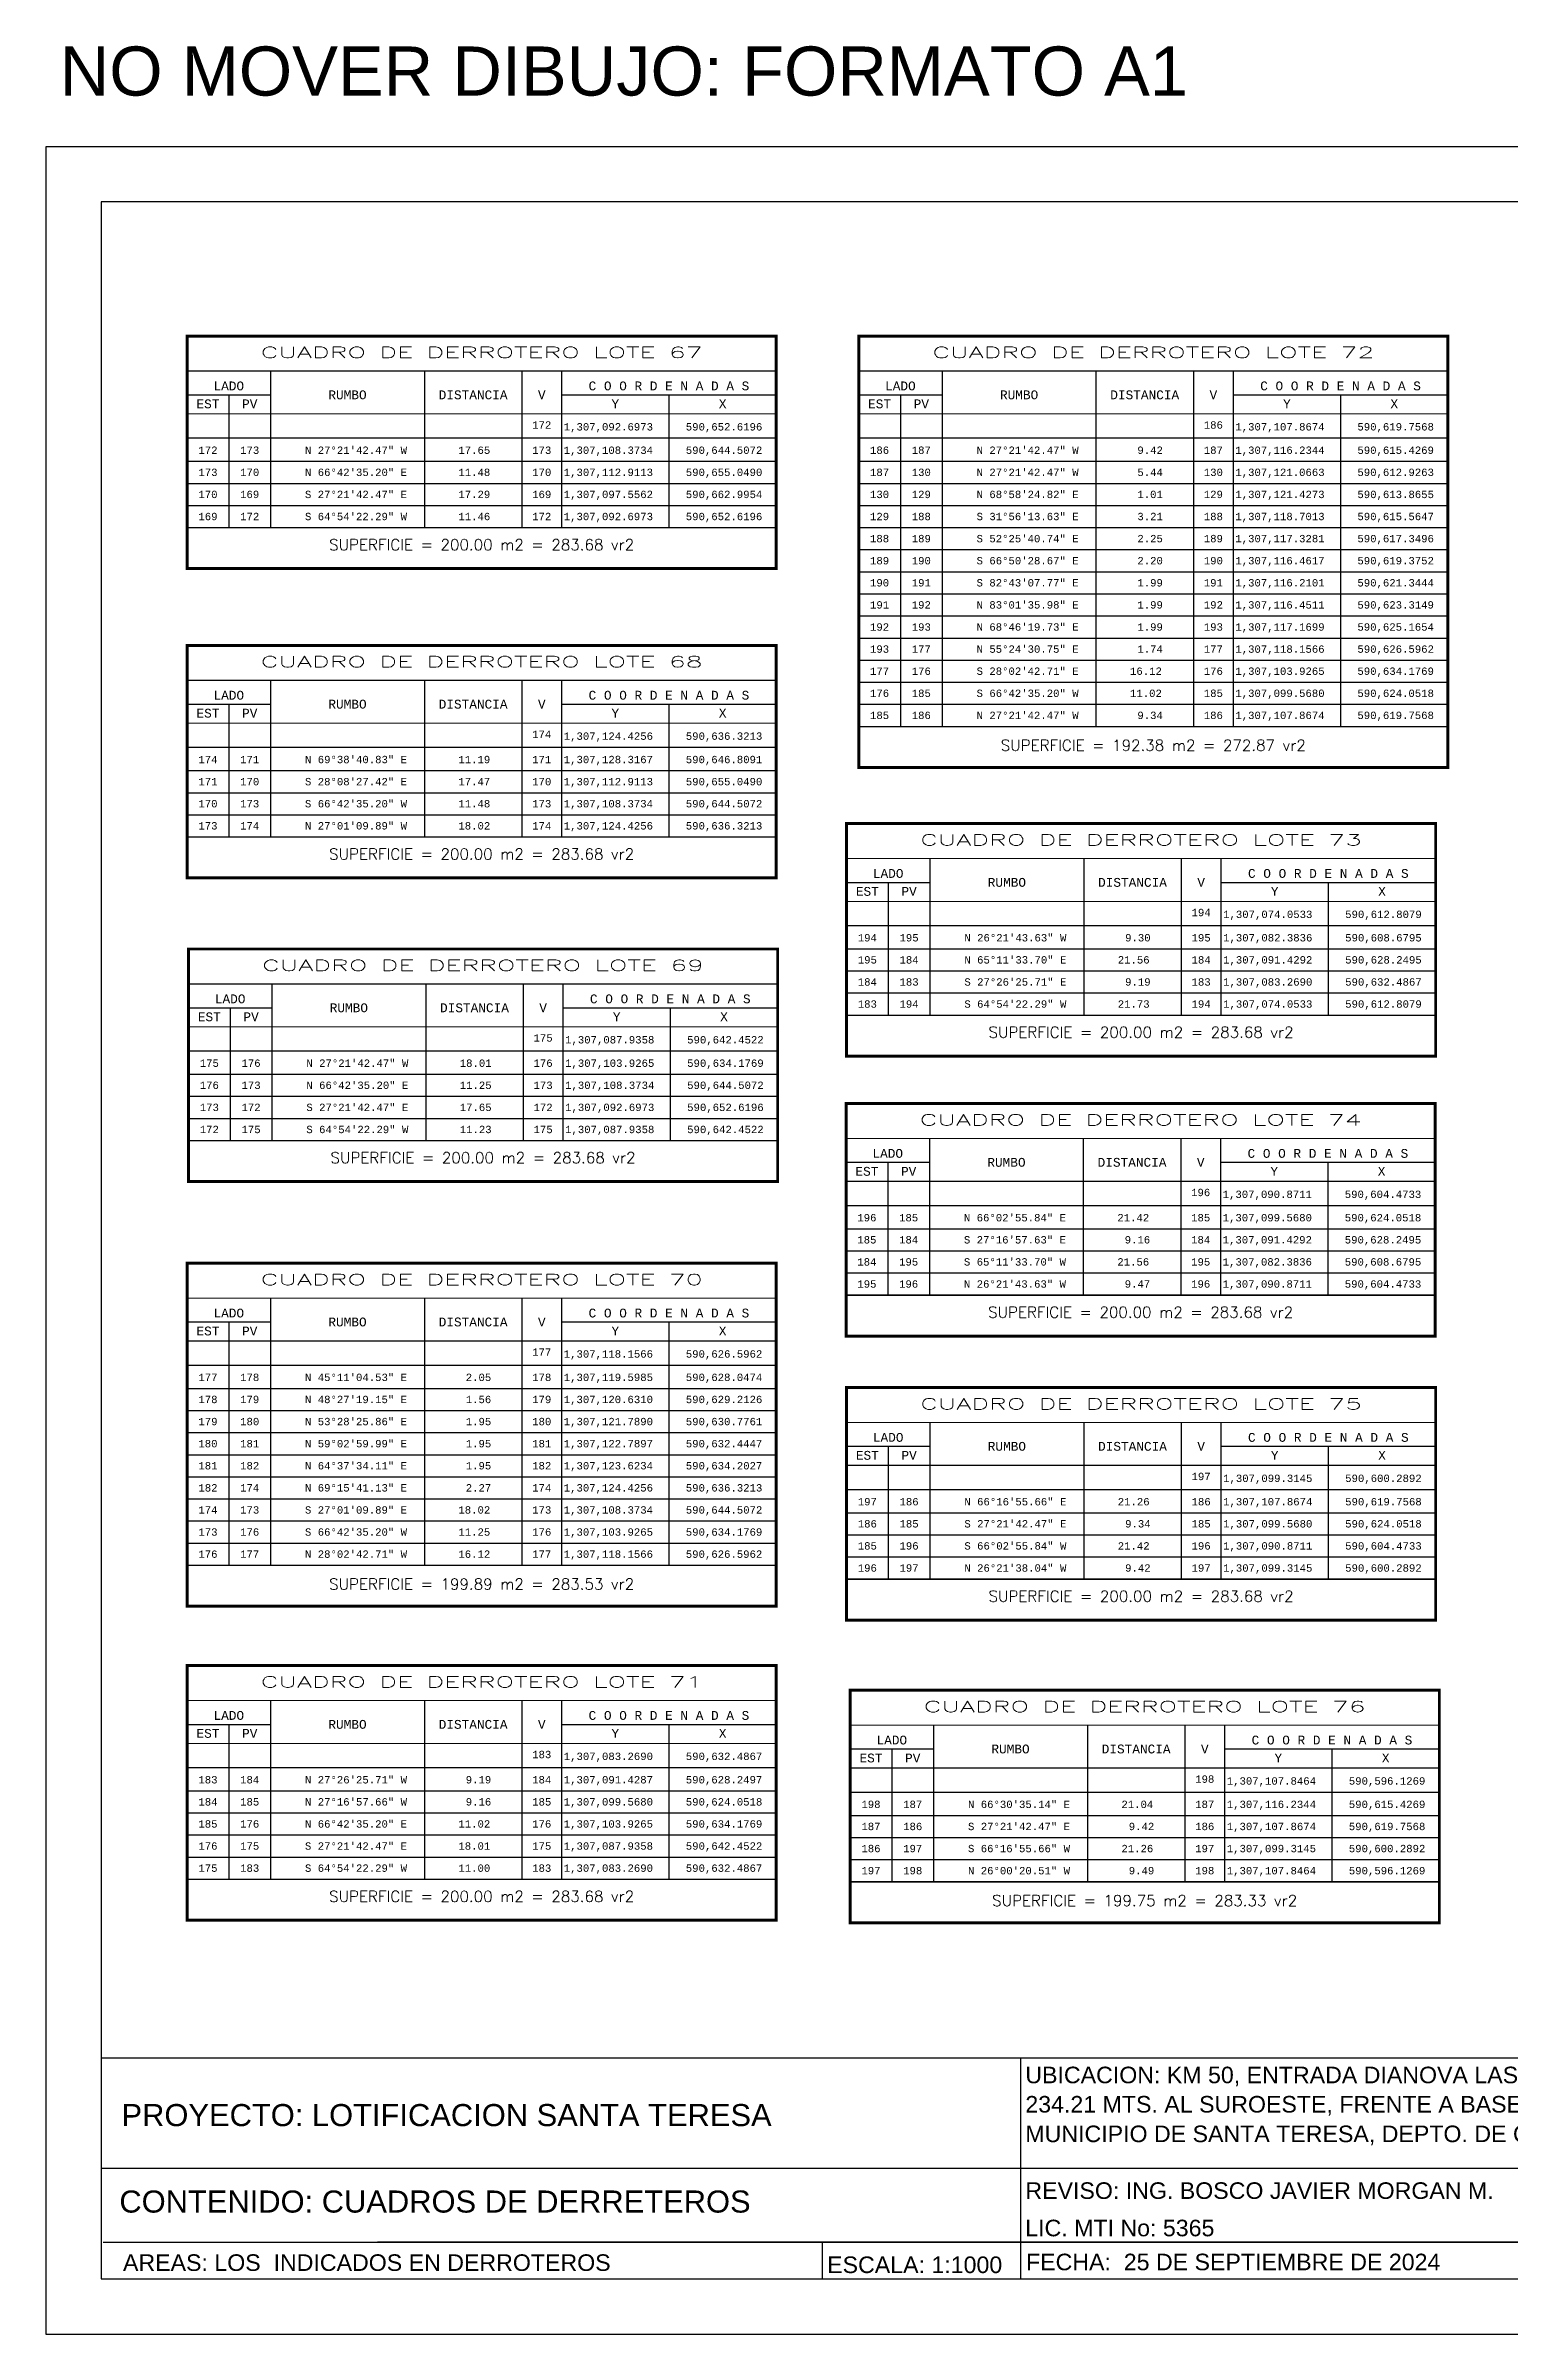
# Model space of a CAD drawing. Header units: millimetres. Extents: x 590482 to 595025, y 1306677 to 1308289.
# Drawn here: x 594184 to 594581, y 1306811 to 1307433 of the extents above; entities that cross this region are included whole.
import ezdxf
from ezdxf.enums import TextEntityAlignment as Align

# ---------------------------------------------------------------- set-up
doc = ezdxf.new("R2010")
doc.units = ezdxf.units.MM
for name, color, linetype in [('CAJETIN', 5, 'Continuous'), ('CIRCULO', 1, 'Continuous'), ('CVL_CUADCON', 1, 'Continuous'), ('CVL_CUADCON_LIN', 8, 'Continuous'), ('CVL_CUADCON_TIT', 1, 'Continuous'), ('CVL_CUADCON_TX', 2, 'Continuous'), ('poligono', 4, 'Continuous'), ('TEXTO 3', 2, 'Continuous')]:
    doc.layers.add(name, color=color, linetype=linetype)
doc.styles.add('HUECA1', font='hueca1.shx')
doc.styles.add('MONOTXT4', font='monotxt4.shx')
doc.styles.add('ROTULOS PI', font='arial.ttf', dxfattribs={"height": 3.5})

msp = doc.modelspace()

# ---------------------------------------------------------------- linework, layer by layer
msp.add_lwpolyline([(595024.676, 1307405.493), (594183.676, 1307405.493), (594183.676, 1306811.493), (595024.676, 1306811.493)], close=True)
at = {"layer": 'CAJETIN'}
msp.add_lwpolyline([(595009.676, 1307390.493), (594198.676, 1307390.493), (594198.676, 1306826.493), (595009.676, 1306826.493)], close=True, dxfattribs=at)
at = {"layer": 'CIRCULO'}
for p, q in [((594448.243, 1306856.493), (594198.676, 1306856.493)), ((594633.192, 1306856.493), (594448.243, 1306856.493)), ((594199.284, 1306836.493), (594655.965, 1306836.493)), ((594655.965, 1306836.493), (594273.74, 1306836.493)), ((594394.426, 1306836.493), (594394.426, 1306826.493))]:
    msp.add_line(p, q, dxfattribs=at)
at = {"layer": 'CVL_CUADCON', "color": 1, "linetype": 'Continuous', "const_width": 0.8, "flags": 128}
for points in [[(594222.04, 1307354.079), (594381.986, 1307354.079), (594381.986, 1307290.945), (594222.04, 1307290.945)], [(594404.357, 1307354.079), (594564.303, 1307354.079), (594564.303, 1307236.945), (594404.357, 1307236.945)], [(594222.04, 1307270.089), (594381.986, 1307270.089), (594381.986, 1307206.955), (594222.04, 1307206.955)], [(594401.037, 1307221.694), (594560.983, 1307221.694), (594560.983, 1307158.56), (594401.037, 1307158.56)], [(594222.409, 1307187.637), (594382.355, 1307187.637), (594382.355, 1307124.503), (594222.409, 1307124.503)], [(594400.919, 1307145.676), (594560.865, 1307145.676), (594560.865, 1307082.542), (594400.919, 1307082.542)], [(594222.04, 1307102.323), (594381.986, 1307102.323), (594381.986, 1307009.189), (594222.04, 1307009.189)], [(594401.036, 1307068.557), (594560.982, 1307068.557), (594560.982, 1307005.423), (594401.036, 1307005.423)], [(594222.04, 1306993.058), (594381.986, 1306993.058), (594381.986, 1306923.924), (594222.04, 1306923.924)], [(594402.026, 1306986.374), (594561.972, 1306986.374), (594561.972, 1306923.24), (594402.026, 1306923.24)]]:
    msp.add_lwpolyline(points, close=True, dxfattribs=at)
at = {"layer": 'CVL_CUADCON', "color": 1, "linetype": 'Continuous', "const_width": 0.3, "flags": 128}
for points in [[(594222.04, 1307344.581), (594381.986, 1307344.581)], [(594404.357, 1307344.581), (594564.303, 1307344.581)], [(594222.04, 1307332.945), (594381.986, 1307332.945)], [(594404.357, 1307332.945), (594564.303, 1307332.945)], [(594222.04, 1307302.079), (594381.986, 1307302.079)], [(594222.04, 1307260.591), (594381.986, 1307260.591)], [(594222.04, 1307248.955), (594381.986, 1307248.955)], [(594404.357, 1307248.079), (594564.303, 1307248.079)], [(594222.04, 1307218.089), (594381.986, 1307218.089)], [(594401.037, 1307212.196), (594560.983, 1307212.196)], [(594401.037, 1307200.56), (594560.983, 1307200.56)], [(594222.409, 1307178.139), (594382.355, 1307178.139)], [(594401.037, 1307169.694), (594560.983, 1307169.694)], [(594222.409, 1307166.503), (594382.355, 1307166.503)], [(594222.409, 1307135.637), (594382.355, 1307135.637)], [(594400.919, 1307136.178), (594560.865, 1307136.178)], [(594400.919, 1307124.542), (594560.865, 1307124.542)], [(594222.04, 1307092.825), (594381.986, 1307092.825)], [(594400.919, 1307093.676), (594560.865, 1307093.676)], [(594222.04, 1307081.189), (594381.986, 1307081.189)], [(594401.036, 1307059.059), (594560.982, 1307059.059)], [(594401.036, 1307047.423), (594560.982, 1307047.423)], [(594222.04, 1307020.323), (594381.986, 1307020.323)], [(594401.036, 1307016.557), (594560.982, 1307016.557)], [(594222.04, 1306983.56), (594381.986, 1306983.56)], [(594222.04, 1306971.924), (594381.986, 1306971.924)], [(594402.026, 1306976.876), (594561.972, 1306976.876)], [(594402.026, 1306965.24), (594561.972, 1306965.24)], [(594222.04, 1306935.058), (594381.986, 1306935.058)], [(594402.026, 1306934.374), (594561.972, 1306934.374)]]:
    msp.add_lwpolyline(points, dxfattribs=at)
at = {"layer": 'CVL_CUADCON_LIN', "color": 8, "linetype": 'Continuous'}
for p, q in [((594244.698, 1307344.581), (594244.698, 1307302.079)), ((594286.44, 1307344.581), (594286.44, 1307302.079)), ((594312.926, 1307344.581), (594312.926, 1307302.079)), ((594323.698, 1307344.581), (594323.698, 1307302.079)), ((594427.015, 1307344.581), (594427.015, 1307248.079)), ((594468.757, 1307344.581), (594468.757, 1307248.079)), ((594495.243, 1307344.581), (594495.243, 1307248.079)), ((594506.015, 1307344.581), (594506.015, 1307248.079)), ((594222.04, 1307338.125), (594244.698, 1307338.125)), ((594233.36, 1307338.125), (594233.36, 1307302.079)), ((594323.698, 1307338.125), (594381.986, 1307338.125)), ((594352.842, 1307338.125), (594352.842, 1307302.079)), ((594404.357, 1307338.125), (594427.015, 1307338.125)), ((594415.677, 1307338.125), (594415.677, 1307248.079)), ((594506.015, 1307338.125), (594564.303, 1307338.125)), ((594535.159, 1307338.125), (594535.159, 1307248.079)), ((594222.04, 1307326.435), (594381.986, 1307326.435)), ((594404.357, 1307326.435), (594564.303, 1307326.435)), ((594222.04, 1307320.079), (594381.986, 1307320.079)), ((594404.357, 1307320.079), (594564.303, 1307320.079)), ((594222.04, 1307314.079), (594381.986, 1307314.079)), ((594404.357, 1307314.079), (594564.303, 1307314.079)), ((594222.04, 1307308.079), (594381.986, 1307308.079)), ((594404.357, 1307308.079), (594564.303, 1307308.079)), ((594222.04, 1307302.079), (594381.986, 1307302.079)), ((594404.357, 1307302.079), (594564.303, 1307302.079)), ((594404.357, 1307296.079), (594564.303, 1307296.079)), ((594404.357, 1307290.079), (594564.303, 1307290.079)), ((594404.357, 1307284.079), (594564.303, 1307284.079)), ((594404.357, 1307278.079), (594564.303, 1307278.079)), ((594404.357, 1307272.079), (594564.303, 1307272.079)), ((594404.357, 1307266.079), (594564.303, 1307266.079)), ((594244.698, 1307260.591), (594244.698, 1307218.089)), ((594286.44, 1307260.591), (594286.44, 1307218.089)), ((594312.926, 1307260.591), (594312.926, 1307218.089)), ((594323.698, 1307260.591), (594323.698, 1307218.089)), ((594404.357, 1307260.079), (594564.303, 1307260.079)), ((594222.04, 1307254.135), (594244.698, 1307254.135)), ((594233.36, 1307254.135), (594233.36, 1307218.089)), ((594323.698, 1307254.135), (594381.986, 1307254.135)), ((594352.842, 1307254.135), (594352.842, 1307218.089)), ((594404.357, 1307254.079), (594564.303, 1307254.079)), ((594404.357, 1307248.079), (594564.303, 1307248.079)), ((594222.04, 1307242.445), (594381.986, 1307242.445)), ((594222.04, 1307236.089), (594381.986, 1307236.089)), ((594222.04, 1307230.089), (594381.986, 1307230.089)), ((594222.04, 1307224.089), (594381.986, 1307224.089)), ((594222.04, 1307218.089), (594381.986, 1307218.089)), ((594423.695, 1307212.196), (594423.695, 1307169.694)), ((594465.437, 1307212.196), (594465.437, 1307169.694)), ((594491.923, 1307212.196), (594491.923, 1307169.694)), ((594502.695, 1307212.196), (594502.695, 1307169.694)), ((594401.037, 1307205.74), (594423.695, 1307205.74)), ((594412.357, 1307205.74), (594412.357, 1307169.694)), ((594502.695, 1307205.74), (594560.983, 1307205.74)), ((594531.839, 1307205.74), (594531.839, 1307169.694)), ((594401.037, 1307194.05), (594560.983, 1307194.05)), ((594401.037, 1307187.694), (594560.983, 1307187.694)), ((594245.067, 1307178.139), (594245.067, 1307135.637)), ((594286.809, 1307178.139), (594286.809, 1307135.637)), ((594313.295, 1307178.139), (594313.295, 1307135.637)), ((594324.067, 1307178.139), (594324.067, 1307135.637)), ((594401.037, 1307181.694), (594560.983, 1307181.694)), ((594222.409, 1307171.683), (594245.067, 1307171.683)), ((594233.729, 1307171.683), (594233.729, 1307135.637)), ((594324.067, 1307171.683), (594382.355, 1307171.683)), ((594353.211, 1307171.683), (594353.211, 1307135.637)), ((594401.037, 1307175.694), (594560.983, 1307175.694)), ((594401.037, 1307169.694), (594560.983, 1307169.694)), ((594222.409, 1307159.993), (594382.355, 1307159.993)), ((594222.409, 1307153.637), (594382.355, 1307153.637)), ((594222.409, 1307147.637), (594382.355, 1307147.637)), ((594222.409, 1307141.637), (594382.355, 1307141.637)), ((594222.409, 1307135.637), (594382.355, 1307135.637)), ((594423.577, 1307136.178), (594423.577, 1307093.676)), ((594465.319, 1307136.178), (594465.319, 1307093.676)), ((594491.805, 1307136.178), (594491.805, 1307093.676)), ((594502.577, 1307136.178), (594502.577, 1307093.676)), ((594400.919, 1307129.722), (594423.577, 1307129.722)), ((594412.239, 1307129.722), (594412.239, 1307093.676)), ((594502.577, 1307129.722), (594560.865, 1307129.722)), ((594531.721, 1307129.722), (594531.721, 1307093.676)), ((594400.919, 1307118.032), (594560.865, 1307118.032)), ((594400.919, 1307111.676), (594560.865, 1307111.676)), ((594400.919, 1307105.676), (594560.865, 1307105.676)), ((594400.919, 1307099.676), (594560.865, 1307099.676)), ((594244.698, 1307092.825), (594244.698, 1307020.323)), ((594286.44, 1307092.825), (594286.44, 1307020.323)), ((594312.926, 1307092.825), (594312.926, 1307020.323)), ((594323.698, 1307092.825), (594323.698, 1307020.323)), ((594400.919, 1307093.676), (594560.865, 1307093.676)), ((594222.04, 1307086.369), (594244.698, 1307086.369)), ((594233.36, 1307086.369), (594233.36, 1307020.323)), ((594323.698, 1307086.369), (594381.986, 1307086.369)), ((594352.842, 1307086.369), (594352.842, 1307020.323)), ((594222.04, 1307074.679), (594381.986, 1307074.679)), ((594222.04, 1307068.323), (594381.986, 1307068.323)), ((594222.04, 1307062.323), (594381.986, 1307062.323)), ((594423.694, 1307059.059), (594423.694, 1307016.557)), ((594465.436, 1307059.059), (594465.436, 1307016.557)), ((594491.922, 1307059.059), (594491.922, 1307016.557)), ((594502.694, 1307059.059), (594502.694, 1307016.557)), ((594222.04, 1307056.323), (594381.986, 1307056.323)), ((594401.036, 1307052.603), (594423.694, 1307052.603)), ((594412.356, 1307052.603), (594412.356, 1307016.557)), ((594502.694, 1307052.603), (594560.982, 1307052.603)), ((594531.838, 1307052.603), (594531.838, 1307016.557)), ((594222.04, 1307050.323), (594381.986, 1307050.323)), ((594222.04, 1307044.323), (594381.986, 1307044.323)), ((594401.036, 1307040.913), (594560.982, 1307040.913)), ((594222.04, 1307038.323), (594381.986, 1307038.323)), ((594401.036, 1307034.557), (594560.982, 1307034.557)), ((594222.04, 1307032.323), (594381.986, 1307032.323)), ((594401.036, 1307028.557), (594560.982, 1307028.557)), ((594222.04, 1307026.323), (594381.986, 1307026.323)), ((594401.036, 1307022.557), (594560.982, 1307022.557)), ((594222.04, 1307020.323), (594381.986, 1307020.323)), ((594401.036, 1307016.557), (594560.982, 1307016.557)), ((594244.698, 1306983.56), (594244.698, 1306935.058)), ((594286.44, 1306983.56), (594286.44, 1306935.058)), ((594312.926, 1306983.56), (594312.926, 1306935.058)), ((594323.698, 1306983.56), (594323.698, 1306935.058)), ((594222.04, 1306977.104), (594244.698, 1306977.104)), ((594233.36, 1306977.104), (594233.36, 1306935.058)), ((594323.698, 1306977.104), (594381.986, 1306977.104)), ((594352.842, 1306977.104), (594352.842, 1306935.058)), ((594424.684, 1306976.876), (594424.684, 1306934.374)), ((594466.426, 1306976.876), (594466.426, 1306934.374)), ((594492.912, 1306976.876), (594492.912, 1306934.374)), ((594503.684, 1306976.876), (594503.684, 1306934.374)), ((594222.04, 1306965.414), (594381.986, 1306965.414)), ((594402.026, 1306970.42), (594424.684, 1306970.42)), ((594413.346, 1306970.42), (594413.346, 1306934.374)), ((594503.684, 1306970.42), (594561.972, 1306970.42)), ((594532.828, 1306970.42), (594532.828, 1306934.374)), ((594222.04, 1306959.058), (594381.986, 1306959.058)), ((594402.026, 1306958.73), (594561.972, 1306958.73)), ((594222.04, 1306953.058), (594381.986, 1306953.058)), ((594402.026, 1306952.374), (594561.972, 1306952.374)), ((594222.04, 1306947.058), (594381.986, 1306947.058)), ((594402.026, 1306946.374), (594561.972, 1306946.374)), ((594222.04, 1306941.058), (594381.986, 1306941.058)), ((594402.026, 1306940.374), (594561.972, 1306940.374)), ((594222.04, 1306935.058), (594381.986, 1306935.058)), ((594402.026, 1306934.374), (594561.972, 1306934.374))]:
    msp.add_line(p, q, dxfattribs=at)
at = {"layer": 'poligono'}
for p, q in [((594765.709, 1306886.493), (594198.676, 1306886.493)), ((594448.243, 1306886.493), (594448.243, 1306826.493))]:
    msp.add_line(p, q, dxfattribs=at)

# ---------------------------------------------------------------- texts
at = {"style": 'ROTULOS PI'}
msp.add_text('NO MOVER DIBUJO: FORMATO A1', height=13.33333, dxfattribs=at).set_placement((594187.454, 1307419.373))
at = {"layer": 'CVL_CUADCON_TIT', "color": 1, "style": 'HUECA1'}
for s, width, p, p2 in [('CUADRO DE DERROTERO LOTE 67', 1.463035, (594242.04, 1307348.139), (594361.986, 1307348.139)), ('CUADRO DE DERROTERO LOTE 72', 1.459975, (594424.357, 1307348.139), (594544.303, 1307348.139)), ('CUADRO DE DERROTERO LOTE 68', 1.461193, (594242.04, 1307264.149), (594361.986, 1307264.149)), ('CUADRO DE DERROTERO LOTE 73', 1.461338, (594421.037, 1307215.754), (594540.983, 1307215.754)), ('CUADRO DE DERROTERO LOTE 69', 1.465093, (594242.409, 1307181.697), (594362.355, 1307181.697)), ('CUADRO DE DERROTERO LOTE 74', 1.458033, (594420.919, 1307139.736), (594540.865, 1307139.736)), ('CUADRO DE DERROTERO LOTE 70', 1.45191, (594242.04, 1307096.383), (594361.986, 1307096.383)), ('CUADRO DE DERROTERO LOTE 75', 1.458458, (594421.036, 1307062.617), (594540.982, 1307062.617)), ('CUADRO DE DERROTERO LOTE 71', 1.485112, (594242.04, 1306987.118), (594361.986, 1306987.118)), ('CUADRO DE DERROTERO LOTE 76', 1.463061, (594422.026, 1306980.434), (594541.972, 1306980.434))]:
    msp.add_text(s, height=3, dxfattribs=dict(at, width=width)).set_placement(p, p2, align=Align.FIT)
at = {"layer": 'CVL_CUADCON_TIT', "color": 1, "style": 'MONOTXT4'}
for s, p in [('LADO', (594233.36, 1307339.343)), ('C O O R D E N A D A S', (594352.84, 1307339.343)), ('LADO', (594415.677, 1307339.343)), ('C O O R D E N A D A S', (594535.157, 1307339.343)), ('EST', (594227.7, 1307334.471)), ('PV', (594239.04, 1307334.471)), ('Y', (594338.28, 1307334.471)), ('X', (594367.42, 1307334.471)), ('EST', (594410.017, 1307334.471)), ('PV', (594421.357, 1307334.471)), ('Y', (594520.597, 1307334.471)), ('X', (594549.737, 1307334.471)), ('LADO', (594233.36, 1307255.353)), ('C O O R D E N A D A S', (594352.84, 1307255.353)), ('EST', (594227.7, 1307250.481)), ('PV', (594239.04, 1307250.481)), ('Y', (594338.28, 1307250.481)), ('X', (594367.42, 1307250.481)), ('LADO', (594412.357, 1307206.958)), ('C O O R D E N A D A S', (594531.837, 1307206.958)), ('EST', (594406.697, 1307202.086)), ('PV', (594418.037, 1307202.086)), ('Y', (594517.277, 1307202.086)), ('X', (594546.417, 1307202.086)), ('EST', (594228.069, 1307168.029)), ('LADO', (594233.729, 1307172.901)), ('PV', (594239.409, 1307168.029)), ('C O O R D E N A D A S', (594353.209, 1307172.901)), ('Y', (594338.649, 1307168.029)), ('X', (594367.789, 1307168.029)), ('LADO', (594412.239, 1307130.94)), ('C O O R D E N A D A S', (594531.719, 1307130.94)), ('EST', (594406.579, 1307126.068)), ('PV', (594417.919, 1307126.068)), ('Y', (594517.159, 1307126.068)), ('X', (594546.299, 1307126.068)), ('LADO', (594233.36, 1307087.587)), ('C O O R D E N A D A S', (594352.84, 1307087.587)), ('EST', (594227.7, 1307082.715)), ('PV', (594239.04, 1307082.715)), ('Y', (594338.28, 1307082.715)), ('X', (594367.42, 1307082.715)), ('LADO', (594412.356, 1307053.821)), ('C O O R D E N A D A S', (594531.836, 1307053.821)), ('EST', (594406.696, 1307048.949)), ('PV', (594418.036, 1307048.949)), ('Y', (594517.276, 1307048.949)), ('X', (594546.416, 1307048.949)), ('LADO', (594233.36, 1306978.322)), ('C O O R D E N A D A S', (594352.84, 1306978.322)), ('EST', (594227.7, 1306973.45)), ('PV', (594239.04, 1306973.45)), ('Y', (594338.28, 1306973.45)), ('X', (594367.42, 1306973.45)), ('LADO', (594413.346, 1306971.638)), ('C O O R D E N A D A S', (594532.826, 1306971.638)), ('EST', (594407.686, 1306966.766)), ('PV', (594419.026, 1306966.766)), ('Y', (594518.266, 1306966.766)), ('X', (594547.406, 1306966.766))]:
    msp.add_text(s, height=2.4, dxfattribs=at).set_placement(p, align=Align.CENTER)
at = {"layer": 'CVL_CUADCON_TIT', "color": 1}
for s, height, style, p in [('RUMBO', 2.4, 'MONOTXT4', (594265.58, 1307338.119)), ('DISTANCIA', 2.4, 'MONOTXT4', (594299.68, 1307338.119)), ('V', 2.4, 'MONOTXT4', (594318.32, 1307338.119)), ('RUMBO', 2.4, 'MONOTXT4', (594447.897, 1307338.119)), ('DISTANCIA', 2.4, 'MONOTXT4', (594481.997, 1307338.119)), ('V', 2.4, 'MONOTXT4', (594500.637, 1307338.119)), ('SUPERFICIE = 200.00 m2 = 283.68 vr2', 3, 'HUECA1', (594302.013, 1307297.418)), ('RUMBO', 2.4, 'MONOTXT4', (594265.58, 1307254.129)), ('DISTANCIA', 2.4, 'MONOTXT4', (594299.68, 1307254.129)), ('V', 2.4, 'MONOTXT4', (594318.32, 1307254.129)), ('SUPERFICIE = 192.38 m2 = 272.87 vr2', 3, 'HUECA1', (594484.33, 1307242.945)), ('SUPERFICIE = 200.00 m2 = 283.68 vr2', 3, 'HUECA1', (594302.013, 1307213.427)), ('RUMBO', 2.4, 'MONOTXT4', (594444.577, 1307205.734)), ('DISTANCIA', 2.4, 'MONOTXT4', (594478.677, 1307205.734)), ('V', 2.4, 'MONOTXT4', (594497.317, 1307205.734)), ('RUMBO', 2.4, 'MONOTXT4', (594265.949, 1307171.677)), ('DISTANCIA', 2.4, 'MONOTXT4', (594300.049, 1307171.677)), ('V', 2.4, 'MONOTXT4', (594318.689, 1307171.677)), ('SUPERFICIE = 200.00 m2 = 283.68 vr2', 3, 'HUECA1', (594481.01, 1307165.033)), ('SUPERFICIE = 200.00 m2 = 283.68 vr2', 3, 'HUECA1', (594302.382, 1307130.976)), ('RUMBO', 2.4, 'MONOTXT4', (594444.459, 1307129.716)), ('DISTANCIA', 2.4, 'MONOTXT4', (594478.559, 1307129.716)), ('V', 2.4, 'MONOTXT4', (594497.199, 1307129.716)), ('SUPERFICIE = 200.00 m2 = 283.68 vr2', 3, 'HUECA1', (594480.892, 1307089.015)), ('RUMBO', 2.4, 'MONOTXT4', (594265.58, 1307086.363)), ('DISTANCIA', 2.4, 'MONOTXT4', (594299.68, 1307086.363)), ('V', 2.4, 'MONOTXT4', (594318.32, 1307086.363)), ('RUMBO', 2.4, 'MONOTXT4', (594444.576, 1307052.597)), ('DISTANCIA', 2.4, 'MONOTXT4', (594478.676, 1307052.597)), ('V', 2.4, 'MONOTXT4', (594497.316, 1307052.597)), ('SUPERFICIE = 199.89 m2 = 283.53 vr2', 3, 'HUECA1', (594302.013, 1307015.189)), ('SUPERFICIE = 200.00 m2 = 283.68 vr2', 3, 'HUECA1', (594481.009, 1307011.896)), ('RUMBO', 2.4, 'MONOTXT4', (594265.58, 1306977.098)), ('DISTANCIA', 2.4, 'MONOTXT4', (594299.68, 1306977.098)), ('V', 2.4, 'MONOTXT4', (594318.32, 1306977.098)), ('RUMBO', 2.4, 'MONOTXT4', (594445.566, 1306970.414)), ('DISTANCIA', 2.4, 'MONOTXT4', (594479.666, 1306970.414)), ('V', 2.4, 'MONOTXT4', (594498.306, 1306970.414)), ('SUPERFICIE = 200.00 m2 = 283.68 vr2', 3, 'HUECA1', (594302.013, 1306930.397)), ('SUPERFICIE = 199.75 m2 = 283.33 vr2', 3, 'HUECA1', (594481.999, 1306929.24))]:
    msp.add_text(s, height=height, dxfattribs=dict(at, style=style)).set_placement(p, align=Align.MIDDLE)
at = {"layer": 'CVL_CUADCON_TX', "color": 2, "style": 'MONOTXT4'}
for s, p in [('172', (594318.312, 1307328.935)), ('186', (594500.629, 1307328.935)), ('172', (594227.7, 1307322.079)), ('173', (594239.029, 1307322.079)), ('173', (594318.312, 1307322.079)), ('186', (594410.017, 1307322.079)), ('187', (594421.346, 1307322.079)), ('187', (594500.629, 1307322.079)), ('173', (594227.7, 1307316.079)), ('170', (594239.029, 1307316.079)), ('170', (594318.312, 1307316.079)), ('187', (594410.017, 1307316.079)), ('130', (594421.346, 1307316.079)), ('130', (594500.629, 1307316.079)), ('170', (594227.7, 1307310.079)), ('169', (594239.029, 1307310.079)), ('169', (594318.312, 1307310.079)), ('130', (594410.017, 1307310.079)), ('129', (594421.346, 1307310.079)), ('129', (594500.629, 1307310.079)), ('169', (594227.7, 1307304.079)), ('172', (594239.029, 1307304.079)), ('172', (594318.312, 1307304.079)), ('129', (594410.017, 1307304.079)), ('188', (594421.346, 1307304.079)), ('188', (594500.629, 1307304.079)), ('188', (594410.017, 1307298.079)), ('189', (594410.017, 1307292.079)), ('189', (594421.346, 1307298.079)), ('190', (594421.346, 1307292.079)), ('189', (594500.629, 1307298.079)), ('190', (594500.629, 1307292.079)), ('190', (594410.017, 1307286.079)), ('191', (594421.346, 1307286.079)), ('191', (594500.629, 1307286.079)), ('191', (594410.017, 1307280.079)), ('192', (594421.346, 1307280.079)), ('192', (594500.629, 1307280.079)), ('192', (594410.017, 1307274.079)), ('193', (594421.346, 1307274.079)), ('193', (594500.629, 1307274.079)), ('193', (594410.017, 1307268.079)), ('177', (594421.346, 1307268.079)), ('177', (594500.629, 1307268.079)), ('177', (594410.017, 1307262.079)), ('176', (594421.346, 1307262.079)), ('176', (594500.629, 1307262.079)), ('176', (594410.017, 1307256.079)), ('185', (594421.346, 1307256.079)), ('185', (594500.629, 1307256.079)), ('185', (594410.017, 1307250.079)), ('186', (594421.346, 1307250.079)), ('186', (594500.629, 1307250.079)), ('174', (594318.312, 1307244.945)), ('174', (594227.7, 1307238.089)), ('171', (594239.029, 1307238.089)), ('171', (594318.312, 1307238.089)), ('171', (594227.7, 1307232.089)), ('170', (594239.029, 1307232.089)), ('170', (594318.312, 1307232.089)), ('170', (594227.7, 1307226.089)), ('173', (594239.029, 1307226.089)), ('173', (594318.312, 1307226.089)), ('173', (594227.7, 1307220.089)), ('174', (594239.029, 1307220.089)), ('174', (594318.312, 1307220.089)), ('194', (594497.309, 1307196.55)), ('194', (594406.697, 1307189.694)), ('195', (594418.026, 1307189.694)), ('195', (594497.309, 1307189.694)), ('195', (594406.697, 1307183.694)), ('184', (594418.026, 1307183.694)), ('184', (594497.309, 1307183.694)), ('184', (594406.697, 1307177.694)), ('183', (594418.026, 1307177.694)), ('183', (594497.309, 1307177.694)), ('183', (594406.697, 1307171.694)), ('194', (594418.026, 1307171.694)), ('194', (594497.309, 1307171.694)), ('175', (594318.681, 1307162.493)), ('175', (594228.069, 1307155.637)), ('176', (594239.398, 1307155.637)), ('176', (594318.681, 1307155.637)), ('176', (594228.069, 1307149.637)), ('173', (594239.398, 1307149.637)), ('173', (594318.681, 1307149.637)), ('173', (594228.069, 1307143.637)), ('172', (594239.398, 1307143.637)), ('172', (594318.681, 1307143.637)), ('172', (594228.069, 1307137.637)), ('175', (594239.398, 1307137.637)), ('175', (594318.681, 1307137.637)), ('196', (594497.191, 1307120.532)), ('196', (594406.579, 1307113.676)), ('185', (594417.908, 1307113.676)), ('185', (594497.191, 1307113.676)), ('185', (594406.579, 1307107.676)), ('184', (594417.908, 1307107.676)), ('184', (594497.191, 1307107.676)), ('184', (594406.579, 1307101.676)), ('195', (594417.908, 1307101.676)), ('195', (594497.191, 1307101.676)), ('195', (594406.579, 1307095.676)), ('196', (594417.908, 1307095.676)), ('196', (594497.191, 1307095.676)), ('177', (594318.312, 1307077.179)), ('177', (594227.7, 1307070.323)), ('178', (594239.029, 1307070.323)), ('178', (594318.312, 1307070.323)), ('178', (594227.7, 1307064.323)), ('179', (594239.029, 1307064.323)), ('179', (594318.312, 1307064.323)), ('179', (594227.7, 1307058.323)), ('180', (594239.029, 1307058.323)), ('180', (594318.312, 1307058.323)), ('180', (594227.7, 1307052.323)), ('181', (594239.029, 1307052.323)), ('181', (594318.312, 1307052.323)), ('181', (594227.7, 1307046.323)), ('182', (594239.029, 1307046.323)), ('182', (594318.312, 1307046.323)), ('182', (594227.7, 1307040.323)), ('174', (594239.029, 1307040.323)), ('174', (594318.312, 1307040.323)), ('197', (594497.308, 1307043.413)), ('174', (594227.7, 1307034.323)), ('173', (594239.029, 1307034.323)), ('173', (594318.312, 1307034.323)), ('197', (594406.696, 1307036.557)), ('186', (594418.025, 1307036.557)), ('186', (594497.308, 1307036.557)), ('173', (594227.7, 1307028.323)), ('176', (594239.029, 1307028.323)), ('176', (594318.312, 1307028.323)), ('186', (594406.696, 1307030.557)), ('185', (594418.025, 1307030.557)), ('185', (594497.308, 1307030.557)), ('176', (594227.7, 1307022.323)), ('177', (594239.029, 1307022.323)), ('177', (594318.312, 1307022.323)), ('185', (594406.696, 1307024.557)), ('196', (594418.025, 1307024.557)), ('196', (594497.308, 1307024.557)), ('196', (594406.696, 1307018.557)), ('197', (594418.025, 1307018.557)), ('197', (594497.308, 1307018.557)), ('183', (594318.312, 1306967.914)), ('183', (594227.7, 1306961.058)), ('184', (594239.029, 1306961.058)), ('184', (594318.312, 1306961.058)), ('198', (594498.298, 1306961.23)), ('184', (594227.7, 1306955.058)), ('185', (594239.029, 1306955.058)), ('185', (594318.312, 1306955.058)), ('198', (594407.686, 1306954.374)), ('187', (594419.015, 1306954.374)), ('187', (594498.298, 1306954.374)), ('185', (594227.7, 1306949.058)), ('176', (594239.029, 1306949.058)), ('176', (594318.312, 1306949.058)), ('187', (594407.686, 1306948.374)), ('186', (594419.015, 1306948.374)), ('186', (594498.298, 1306948.374)), ('176', (594227.7, 1306943.058)), ('175', (594239.029, 1306943.058)), ('175', (594318.312, 1306943.058)), ('186', (594407.686, 1306942.374)), ('197', (594419.015, 1306942.374)), ('197', (594498.298, 1306942.374)), ('175', (594227.7, 1306937.058)), ('183', (594239.029, 1306937.058)), ('183', (594318.312, 1306937.058)), ('197', (594407.686, 1306936.374)), ('198', (594419.015, 1306936.374)), ('198', (594498.298, 1306936.374))]:
    msp.add_text(s, height=2, dxfattribs=at).set_placement(p, align=Align.CENTER)
for s, p in [('1,307,092.6973', (594324.28, 1307328.435)), ('590,652.6196', (594357.42, 1307328.435)), ('1,307,107.8674', (594506.597, 1307328.435)), ('590,619.7568', (594539.737, 1307328.435)), ('N 27%%d21\'42.47" W', (594254.04, 1307322.079)), ('17.65', (594295.68, 1307322.079)), ('1,307,108.3734', (594324.28, 1307322.079)), ('590,644.5072', (594357.42, 1307322.079)), ('N 27%%d21\'42.47" W', (594436.357, 1307322.079)), ('9.42', (594479.997, 1307322.079)), ('1,307,116.2344', (594506.597, 1307322.079)), ('590,615.4269', (594539.737, 1307322.079)), ('N 66%%d42\'35.20" E', (594254.04, 1307316.079)), ('11.48', (594295.68, 1307316.079)), ('1,307,112.9113', (594324.28, 1307316.079)), ('590,655.0490', (594357.42, 1307316.079)), ('N 27%%d21\'42.47" W', (594436.357, 1307316.079)), ('5.44', (594479.997, 1307316.079)), ('1,307,121.0663', (594506.597, 1307316.079)), ('590,612.9263', (594539.737, 1307316.079)), ('S 27%%d21\'42.47" E', (594254.04, 1307310.079)), ('17.29', (594295.68, 1307310.079)), ('1,307,097.5562', (594324.28, 1307310.079)), ('590,662.9954', (594357.42, 1307310.079)), ('N 68%%d58\'24.82" E', (594436.357, 1307310.079)), ('1.01', (594479.997, 1307310.079)), ('1,307,121.4273', (594506.597, 1307310.079)), ('590,613.8655', (594539.737, 1307310.079)), ('S 64%%d54\'22.29" W', (594254.04, 1307304.079)), ('11.46', (594295.68, 1307304.079)), ('1,307,092.6973', (594324.28, 1307304.079)), ('590,652.6196', (594357.42, 1307304.079)), ('S 31%%d56\'13.63" E', (594436.357, 1307304.079)), ('S 52%%d25\'40.74" E', (594436.357, 1307298.079)), ('3.21', (594479.997, 1307304.079)), ('1,307,118.7013', (594506.597, 1307304.079)), ('590,615.5647', (594539.737, 1307304.079)), ('S 66%%d50\'28.67" E', (594436.357, 1307292.079)), ('2.25', (594479.997, 1307298.079)), ('2.20', (594479.997, 1307292.079)), ('1,307,117.3281', (594506.597, 1307298.079)), ('1,307,116.4617', (594506.597, 1307292.079)), ('590,617.3496', (594539.737, 1307298.079)), ('590,619.3752', (594539.737, 1307292.079)), ('S 82%%d43\'07.77" E', (594436.357, 1307286.079)), ('1.99', (594479.997, 1307286.079)), ('1,307,116.2101', (594506.597, 1307286.079)), ('590,621.3444', (594539.737, 1307286.079)), ('N 83%%d01\'35.98" E', (594436.357, 1307280.079)), ('1.99', (594479.997, 1307280.079)), ('1,307,116.4511', (594506.597, 1307280.079)), ('590,623.3149', (594539.737, 1307280.079)), ('N 68%%d46\'19.73" E', (594436.357, 1307274.079)), ('1.99', (594479.997, 1307274.079)), ('1,307,117.1699', (594506.597, 1307274.079)), ('590,625.1654', (594539.737, 1307274.079)), ('N 55%%d24\'30.75" E', (594436.357, 1307268.079)), ('1.74', (594479.997, 1307268.079)), ('1,307,118.1566', (594506.597, 1307268.079)), ('590,626.5962', (594539.737, 1307268.079)), ('S 28%%d02\'42.71" E', (594436.357, 1307262.079)), ('16.12', (594477.997, 1307262.079)), ('1,307,103.9265', (594506.597, 1307262.079)), ('590,634.1769', (594539.737, 1307262.079)), ('S 66%%d42\'35.20" W', (594436.357, 1307256.079)), ('11.02', (594477.997, 1307256.079)), ('1,307,099.5680', (594506.597, 1307256.079)), ('590,624.0518', (594539.737, 1307256.079)), ('N 27%%d21\'42.47" W', (594436.357, 1307250.079)), ('9.34', (594479.997, 1307250.079)), ('1,307,107.8674', (594506.597, 1307250.079)), ('590,619.7568', (594539.737, 1307250.079)), ('1,307,124.4256', (594324.28, 1307244.445)), ('590,636.3213', (594357.42, 1307244.445)), ('N 69%%d38\'40.83" E', (594254.04, 1307238.089)), ('11.19', (594295.68, 1307238.089)), ('1,307,128.3167', (594324.28, 1307238.089)), ('590,646.8091', (594357.42, 1307238.089)), ('S 28%%d08\'27.42" E', (594254.04, 1307232.089)), ('17.47', (594295.68, 1307232.089)), ('1,307,112.9113', (594324.28, 1307232.089)), ('590,655.0490', (594357.42, 1307232.089)), ('S 66%%d42\'35.20" W', (594254.04, 1307226.089)), ('11.48', (594295.68, 1307226.089)), ('1,307,108.3734', (594324.28, 1307226.089)), ('590,644.5072', (594357.42, 1307226.089)), ('N 27%%d01\'09.89" W', (594254.04, 1307220.089)), ('18.02', (594295.68, 1307220.089)), ('1,307,124.4256', (594324.28, 1307220.089)), ('590,636.3213', (594357.42, 1307220.089)), ('1,307,074.0533', (594503.277, 1307196.05)), ('590,612.8079', (594536.417, 1307196.05)), ('N 26%%d21\'43.63" W', (594433.037, 1307189.694)), ('9.30', (594476.677, 1307189.694)), ('1,307,082.3836', (594503.277, 1307189.694)), ('590,608.6795', (594536.417, 1307189.694)), ('N 65%%d11\'33.70" E', (594433.037, 1307183.694)), ('21.56', (594474.677, 1307183.694)), ('1,307,091.4292', (594503.277, 1307183.694)), ('590,628.2495', (594536.417, 1307183.694)), ('S 27%%d26\'25.71" E', (594433.037, 1307177.694)), ('9.19', (594476.677, 1307177.694)), ('1,307,083.2690', (594503.277, 1307177.694)), ('590,632.4867', (594536.417, 1307177.694)), ('S 64%%d54\'22.29" W', (594433.037, 1307171.694)), ('21.73', (594474.677, 1307171.694)), ('1,307,074.0533', (594503.277, 1307171.694)), ('590,612.8079', (594536.417, 1307171.694)), ('1,307,087.9358', (594324.649, 1307161.993)), ('590,642.4522', (594357.789, 1307161.993)), ('N 27%%d21\'42.47" W', (594254.409, 1307155.637)), ('18.01', (594296.049, 1307155.637)), ('1,307,103.9265', (594324.649, 1307155.637)), ('590,634.1769', (594357.789, 1307155.637)), ('N 66%%d42\'35.20" E', (594254.409, 1307149.637)), ('11.25', (594296.049, 1307149.637)), ('1,307,108.3734', (594324.649, 1307149.637)), ('590,644.5072', (594357.789, 1307149.637)), ('S 27%%d21\'42.47" E', (594254.409, 1307143.637)), ('17.65', (594296.049, 1307143.637)), ('1,307,092.6973', (594324.649, 1307143.637)), ('590,652.6196', (594357.789, 1307143.637)), ('S 64%%d54\'22.29" W', (594254.409, 1307137.637)), ('11.23', (594296.049, 1307137.637)), ('1,307,087.9358', (594324.649, 1307137.637)), ('590,642.4522', (594357.789, 1307137.637)), ('1,307,090.8711', (594503.159, 1307120.032)), ('590,604.4733', (594536.299, 1307120.032)), ('N 66%%d02\'55.84" E', (594432.919, 1307113.676)), ('21.42', (594474.559, 1307113.676)), ('1,307,099.5680', (594503.159, 1307113.676)), ('590,624.0518', (594536.299, 1307113.676)), ('S 27%%d16\'57.63" E', (594432.919, 1307107.676)), ('9.16', (594476.559, 1307107.676)), ('1,307,091.4292', (594503.159, 1307107.676)), ('590,628.2495', (594536.299, 1307107.676)), ('S 65%%d11\'33.70" W', (594432.919, 1307101.676)), ('21.56', (594474.559, 1307101.676)), ('1,307,082.3836', (594503.159, 1307101.676)), ('590,608.6795', (594536.299, 1307101.676)), ('N 26%%d21\'43.63" W', (594432.919, 1307095.676)), ('9.47', (594476.559, 1307095.676)), ('1,307,090.8711', (594503.159, 1307095.676)), ('590,604.4733', (594536.299, 1307095.676)), ('1,307,118.1566', (594324.28, 1307076.679)), ('590,626.5962', (594357.42, 1307076.679)), ('N 45%%d11\'04.53" E', (594254.04, 1307070.323)), ('2.05', (594297.68, 1307070.323)), ('1,307,119.5985', (594324.28, 1307070.323)), ('590,628.0474', (594357.42, 1307070.323)), ('N 48%%d27\'19.15" E', (594254.04, 1307064.323)), ('1.56', (594297.68, 1307064.323)), ('1,307,120.6310', (594324.28, 1307064.323)), ('590,629.2126', (594357.42, 1307064.323)), ('N 53%%d28\'25.86" E', (594254.04, 1307058.323)), ('1.95', (594297.68, 1307058.323)), ('1,307,121.7890', (594324.28, 1307058.323)), ('590,630.7761', (594357.42, 1307058.323)), ('N 59%%d02\'59.99" E', (594254.04, 1307052.323)), ('1.95', (594297.68, 1307052.323)), ('1,307,122.7897', (594324.28, 1307052.323)), ('590,632.4447', (594357.42, 1307052.323)), ('N 64%%d37\'34.11" E', (594254.04, 1307046.323)), ('1.95', (594297.68, 1307046.323)), ('1,307,123.6234', (594324.28, 1307046.323)), ('590,634.2027', (594357.42, 1307046.323)), ('N 69%%d15\'41.13" E', (594254.04, 1307040.323)), ('2.27', (594297.68, 1307040.323)), ('1,307,124.4256', (594324.28, 1307040.323)), ('590,636.3213', (594357.42, 1307040.323)), ('1,307,099.3145', (594503.276, 1307042.913)), ('590,600.2892', (594536.416, 1307042.913)), ('S 27%%d01\'09.89" E', (594254.04, 1307034.323)), ('18.02', (594295.68, 1307034.323)), ('1,307,108.3734', (594324.28, 1307034.323)), ('590,644.5072', (594357.42, 1307034.323)), ('N 66%%d16\'55.66" E', (594433.036, 1307036.557)), ('21.26', (594474.676, 1307036.557)), ('1,307,107.8674', (594503.276, 1307036.557)), ('590,619.7568', (594536.416, 1307036.557)), ('S 66%%d42\'35.20" W', (594254.04, 1307028.323)), ('11.25', (594295.68, 1307028.323)), ('1,307,103.9265', (594324.28, 1307028.323)), ('590,634.1769', (594357.42, 1307028.323)), ('S 27%%d21\'42.47" E', (594433.036, 1307030.557)), ('9.34', (594476.676, 1307030.557)), ('1,307,099.5680', (594503.276, 1307030.557)), ('590,624.0518', (594536.416, 1307030.557)), ('N 28%%d02\'42.71" W', (594254.04, 1307022.323)), ('16.12', (594295.68, 1307022.323)), ('1,307,118.1566', (594324.28, 1307022.323)), ('590,626.5962', (594357.42, 1307022.323)), ('S 66%%d02\'55.84" W', (594433.036, 1307024.557)), ('N 26%%d21\'38.04" W', (594433.036, 1307018.557)), ('21.42', (594474.676, 1307024.557)), ('1,307,090.8711', (594503.276, 1307024.557)), ('590,604.4733', (594536.416, 1307024.557)), ('9.42', (594476.676, 1307018.557)), ('1,307,099.3145', (594503.276, 1307018.557)), ('590,600.2892', (594536.416, 1307018.557)), ('1,307,083.2690', (594324.28, 1306967.414)), ('590,632.4867', (594357.42, 1306967.414)), ('N 27%%d26\'25.71" W', (594254.04, 1306961.058)), ('9.19', (594297.68, 1306961.058)), ('1,307,091.4287', (594324.28, 1306961.058)), ('590,628.2497', (594357.42, 1306961.058)), ('1,307,107.8464', (594504.266, 1306960.73)), ('590,596.1269', (594537.406, 1306960.73)), ('N 27%%d16\'57.66" W', (594254.04, 1306955.058)), ('9.16', (594297.68, 1306955.058)), ('1,307,099.5680', (594324.28, 1306955.058)), ('590,624.0518', (594357.42, 1306955.058)), ('N 66%%d30\'35.14" E', (594434.026, 1306954.374)), ('21.04', (594475.666, 1306954.374)), ('1,307,116.2344', (594504.266, 1306954.374)), ('590,615.4269', (594537.406, 1306954.374)), ('N 66%%d42\'35.20" E', (594254.04, 1306949.058)), ('11.02', (594295.68, 1306949.058)), ('1,307,103.9265', (594324.28, 1306949.058)), ('590,634.1769', (594357.42, 1306949.058)), ('S 27%%d21\'42.47" E', (594434.026, 1306948.374)), ('9.42', (594477.666, 1306948.374)), ('1,307,107.8674', (594504.266, 1306948.374)), ('590,619.7568', (594537.406, 1306948.374)), ('S 27%%d21\'42.47" E', (594254.04, 1306943.058)), ('18.01', (594295.68, 1306943.058)), ('1,307,087.9358', (594324.28, 1306943.058)), ('590,642.4522', (594357.42, 1306943.058)), ('S 66%%d16\'55.66" W', (594434.026, 1306942.374)), ('21.26', (594475.666, 1306942.374)), ('1,307,099.3145', (594504.266, 1306942.374)), ('590,600.2892', (594537.406, 1306942.374)), ('S 64%%d54\'22.29" W', (594254.04, 1306937.058)), ('11.00', (594295.68, 1306937.058)), ('1,307,083.2690', (594324.28, 1306937.058)), ('590,632.4867', (594357.42, 1306937.058)), ('N 26%%d00\'20.51" W', (594434.026, 1306936.374)), ('9.49', (594477.666, 1306936.374)), ('1,307,107.8464', (594504.266, 1306936.374)), ('590,596.1269', (594537.406, 1306936.374))]:
    msp.add_text(s, height=2, dxfattribs=at).set_placement(p)
at = {"layer": 'TEXTO 3', "style": 'ROTULOS PI'}
for s, height, p in [('UBICACION: KM 50, ENTRADA DIANOVA LAS MARIAS,', 4.5, (594449.589, 1306879.643)), ('PROYECTO: LOTIFICACION SANTA TERESA', 6, (594204.233, 1306868.001)), ('234.21 MTS. AL SUROESTE, FRENTE A BASE MILITAR,', 4.5, (594449.589, 1306871.694)), ('MUNICIPIO DE SANTA TERESA, DEPTO. DE CARAZO', 4.5, (594449.589, 1306863.653)), ('CONTENIDO: CUADROS DE DERRETEROS ', 6, (594203.65, 1306844.525)), ('REVISO: ING. BOSCO JAVIER MORGAN M.', 4.5, (594449.604, 1306848.242)), ('LIC. MTI No: 5365', 4.5, (594449.562, 1306838.089)), ('AREAS: LOS  INDICADOS EN DERROTEROS ', 4.5, (594204.637, 1306828.689)), ('ESCALA: 1:1000', 4.5, (594395.794, 1306828.102)), ('FECHA:  25 DE SEPTIEMBRE DE 2024', 4.5, (594449.77, 1306828.863))]:
    msp.add_text(s, height=height, dxfattribs=at).set_placement(p)

doc.saveas('drawing.dxf')
